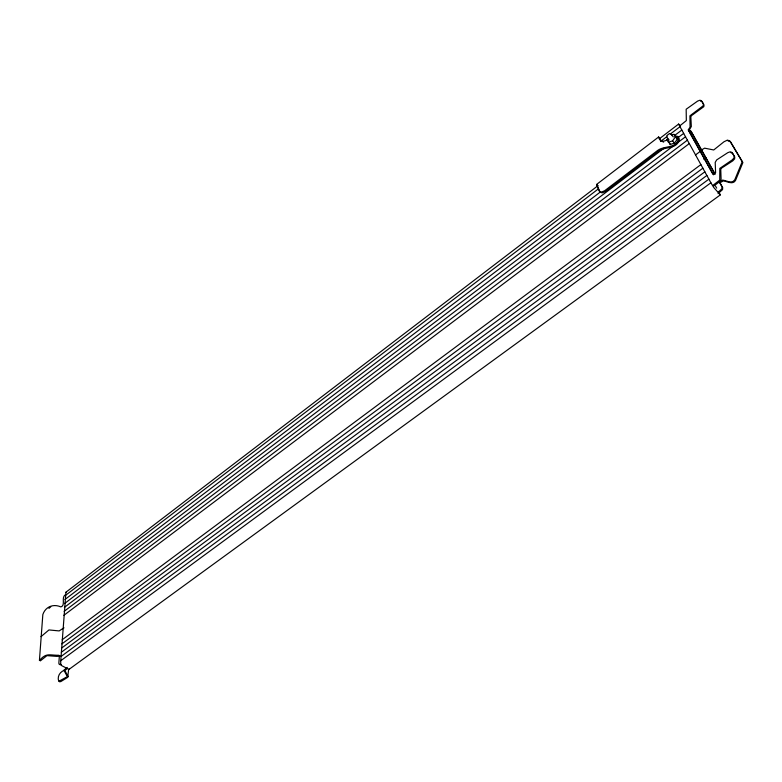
<?xml version="1.0" encoding="UTF-8"?>
<svg xmlns="http://www.w3.org/2000/svg" width="782" height="782" viewBox="0 0 782 782"><rect width="100%" height="100%" fill="white"/><g stroke="black" fill="none" stroke-linecap="round" stroke-linejoin="round"><path stroke-width="1.17" d="M659.402 137.74L658.61 136.997L596.578 184.454L599.266 191.15L601.348 192.137L604.603 190.769L657.584 150.486C664.182 145.393 676.489 148.893 678.6 138.561L677.72 136.43L675.159 135.96M59.1 680.614L59.54 681.777L60.83 681.581L67.672 677.359L68.66 669.451M671.718 134.836L674.035 134.357L677.359 139.118L674.495 143.077L670.272 144.494L666.978 139.743L667.789 138.267M668.317 142.285L672.54 140.858L675.413 136.889L674.035 134.357M69.207 669.245L720.32 194.894L713.829 187.582L710.867 182.812L60.752 660.731L60.732 664.25L61.514 665.541L68.621 669.226L69.51 668.796M598.152 185.549L65.913 592.228L60.752 660.731M666.772 135.648L669.529 133.536M65.189 594.897C61.025 597.644 65.854 605.561 60.859 606.92C53.274 603.499 45.405 606.773 42.834 614.564L39.423 660.507C46.421 652.452 49.178 655.355 58.748 655.277L59.383 655.609L58.846 663.234L59.256 664.368L60.439 664.084M48.963 608.376L50.771 606.744M40.996 636.646L48.953 629.94L59.149 630.918L63.987 627.829M659.226 138.883L678.61 124.064L680.448 126.117M679.597 126.01L686.332 120.604L686.166 109.236L697.632 101.083L699.939 100.223L701.483 100.77L703.409 104.045L703.213 105.775L689.919 115.824L690.056 127.231L688.16 129.88L712.783 173.995L714.347 173.878L715.598 172.685L715.207 162.373L716.693 159.899L727.847 152.637L730.32 151.776L732.001 152.441L734.161 156.097L733.975 157.984L732.138 159.948L719.811 168.394L719.753 180.075L712.793 185.442M65.209 595.61L598.347 188.921M660.497 141.513L667.3 136.322M670.213 134.103L680.008 126.733L683.683 133.399L676.801 138.531M64.945 599.511L600.156 192.128M674.954 135.188L681.836 130.056M64.681 603.44L664.162 148.121M64.407 607.379L673.771 145.579M675.726 144.103L685.54 136.762L683.595 133.36M64.134 611.348L687.407 140.154L685.452 136.733M63.86 615.336L689.294 143.575L702.871 168.189L61.905 643.899M700.643 150.467L704.611 148.16L713.731 149.968L723.946 141.796L727.407 140.105L729.831 140.936L742.206 161.708L734.748 179.821C731.932 184.21 726.468 180.505 722.646 180.095L719.362 181.825M695.423 155.002L700.193 151.434L700.897 152.255M703.908 159.342L705.804 157.925L706.508 158.736M62.189 639.744L700.887 164.601M61.622 648.063L704.865 171.815L702.793 168.169M61.328 652.266L706.879 175.461L708.903 179.137L61.045 656.489M713.516 186.272L720.515 180.974L721.102 179.352L720.76 169.391L721.522 168.15L732.763 160.867L734.601 158.902L734.777 157.016L732.626 153.36L730.945 152.695M720.075 182.646L723.36 180.906C727.182 181.326 732.636 185.021 735.451 180.632L742.9 162.539L730.515 141.757L728.091 140.926M67.252 667.408L63.87 670.184L67.144 676.215L66.9 676.899L58.767 681.317C56.969 676.645 59.852 671.718 64.525 670.233M718.277 192.167L721.854 188.765L722.001 186.82L719.108 181.659M67.242 668.454L64.955 670.643L68.2 676.713M718.062 193.662L722.568 189.586L722.715 187.641L719.245 181.444M40.312 660.898L46.949 655.639L57.213 656.411L60.038 655.629M667.838 140.007L662.96 141.337L659.871 139.734L658.61 136.997M60.087 664.798L61.279 664.524M65.913 592.228L66.48 592.287M716.654 188.12L715.53 186.087M700.545 101.113L702.089 101.67L704.025 104.944L703.82 106.675L691.532 115.599L690.838 116.801L691.327 126.518L688.854 130.692L713.507 174.816M689.059 130.115L690.526 130.653L715.061 174.435M689.753 130.917L691.22 131.454L714.611 173.184M663.664 142.138L660.585 140.535L659.382 138.062L659.754 138.394M596.578 184.454L597.419 185.119M666.978 139.743L668.278 141.219M672.54 140.858L674.495 143.077M666.821 137.397L669.167 140.066M670.966 134.24L673.312 136.918M675.413 136.889L677.359 139.118M687.329 140.125L689.294 143.575M704.787 171.786L706.879 175.461M718.502 191.463L720.32 194.894M708.824 179.117L710.946 182.841M680.008 126.733L678.61 124.064M669.812 143.468L670.272 144.494M597.292 185.735L599.98 191.903L602.072 192.89L605.327 191.531L658.288 151.278C664.886 146.195 677.192 149.694 679.304 139.372L678.424 137.241"/></g></svg>
